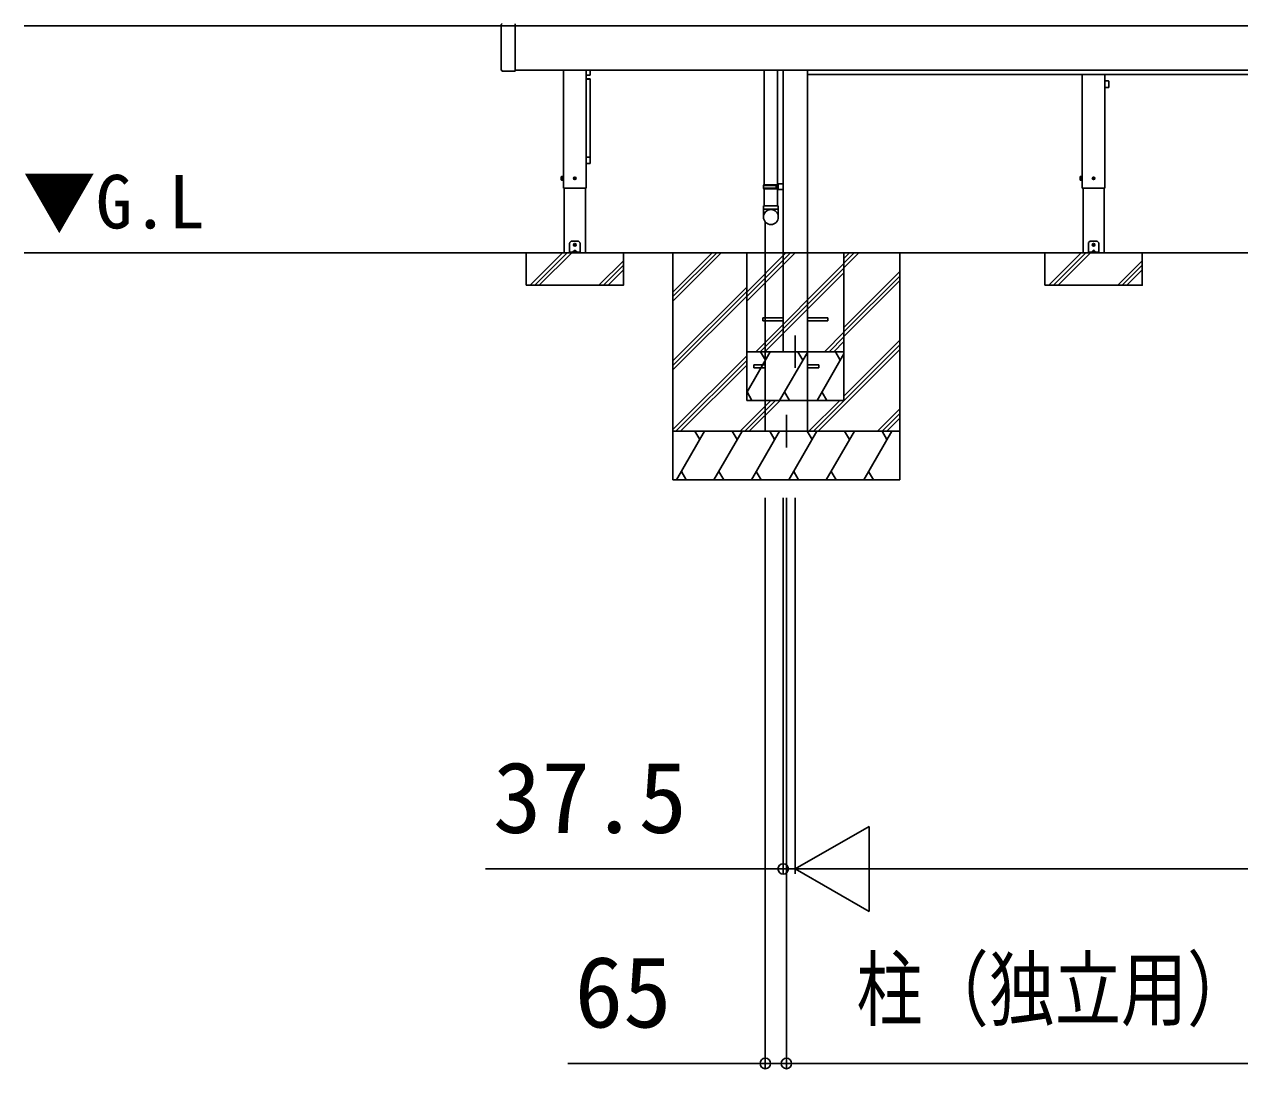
# Model space of a CAD drawing. Units: millimetres, scale not verified. Extents: x -875 to 875, y -1304 to 1297.
# Drawn here: x -427.7 to -177.8, y -34.9 to 179.8 of the extents above; entities that cross this region are included whole.
import ezdxf
from ezdxf.enums import TextEntityAlignment as Align

# ---------------------------------------------------------------- set-up
doc = ezdxf.new("R2010")
doc.units = ezdxf.units.MM
doc.header["$LTSCALE"] = 8
for name, color, linetype in [('0-2_USER1', 3, 'Continuous'), ('0-4_YKK_12', 2, 'Continuous'), ('0-6_YKK_A1', 4, 'Continuous'), ('0-7_YKK_D', 6, 'Continuous')]:
    doc.layers.add(name, color=color, linetype=linetype)
doc.styles.add('ＭＳ ゴシック', font='')
doc.styles.get('ＭＳ ゴシック').set_extended_font_data('MS Gothic')

msp = doc.modelspace()

# ---------------------------------------------------------------- linework, layer by layer
at = {"layer": '0-4_YKK_12'}
for p, q in [((-269.166, 115.823), (-269.166, 109.157)), ((-270.999, 99.49), (-270.999, 92.823))]:
    msp.add_line(p, q, dxfattribs=at)
at = {"layer": '0-6_YKK_A1'}
for p, q in [((-329.607, 179.816), (-329.459, 179.964)), ((-427.701, 179.49), (749.234, 179.49)), ((-329.633, 170.418), (-329.633, 179.762)), ((-329.607, 179.816), (-329.613, 179.809)), ((-326.766, 179.923), (-326.766, 179.762)), ((-329.613, 170.37), (-329.607, 170.364)), ((-329.459, 170.216), (-329.607, 170.364)), ((-329.459, 170.216), (-329.452, 170.209)), ((-326.833, 170.19), (-329.405, 170.19)), ((-148.833, 170.357), (-326.766, 170.357)), ((-316.838, 170.357), (-316.838, 146.157)), ((-316.833, 170.357), (-316.833, 146.157)), ((-312.166, 170.357), (-312.166, 146.157)), ((-312.166, 170.357), (-312.166, 146.157)), ((-312.161, 170.357), (-312.161, 146.157)), ((-311.353, 169.41), (-311.353, 170.357)), ((-275.599, 170.357), (-275.599, 146.823)), ((-272.799, 170.357), (-272.799, 142.49)), ((-312.113, 169.343), (-311.419, 169.343)), ((-311.419, 168.601), (-312.113, 168.601)), ((-311.419, 168.584), (-312.113, 168.584)), ((-311.433, 168.559), (-312.099, 168.559)), ((-311.366, 152.451), (-311.366, 168.498)), ((-311.353, 168.534), (-311.353, 167.39)), ((-266.666, 169.49), (-28.999, 169.49)), ((-210.171, 169.49), (-210.171, 146.157)), ((-210.166, 169.49), (-210.166, 146.157)), ((-205.499, 169.49), (-205.499, 146.157)), ((-205.494, 146.157), (-205.494, 169.49)), ((-204.753, 168.17), (-205.446, 168.17)), ((-204.686, 166.877), (-204.686, 168.103)), ((-205.446, 166.81), (-204.753, 166.81)), ((-312.113, 152.476), (-311.419, 152.476)), ((-312.113, 151.204), (-311.419, 151.204)), ((-311.353, 152.414), (-311.353, 152.405)), ((-311.353, 152.405), (-311.353, 152.37)), ((-311.353, 152.37), (-311.353, 152.199)), ((-311.353, 152.199), (-311.353, 151.42)), ((-317.286, 148.49), (-317.256, 148.541)), ((-317.286, 148.49), (-317.286, 147.823)), ((-317.286, 147.823), (-317.256, 147.772)), ((-317.256, 148.541), (-317.019, 148.541)), ((-317.256, 148.349), (-317.019, 148.349)), ((-317.256, 147.964), (-317.019, 147.964)), ((-317.256, 147.772), (-317.019, 147.772)), ((-317.019, 148.541), (-317.019, 147.772)), ((-316.939, 148.573), (-316.833, 148.573)), ((-314.649, 148.19), (-314.575, 148.191)), ((-314.649, 148.123), (-314.575, 148.122)), ((-314.575, 148.191), (-314.541, 148.198)), ((-314.575, 148.122), (-314.541, 148.115)), ((-314.534, 148.232), (-314.541, 148.198)), ((-314.534, 148.081), (-314.541, 148.115)), ((-314.533, 148.306), (-314.534, 148.232)), ((-314.533, 148.007), (-314.534, 148.081)), ((-314.466, 148.306), (-314.465, 148.232)), ((-314.466, 148.007), (-314.465, 148.081)), ((-314.465, 148.232), (-314.458, 148.198)), ((-314.465, 148.081), (-314.458, 148.115)), ((-314.423, 148.191), (-314.458, 148.198)), ((-314.423, 148.122), (-314.458, 148.115)), ((-314.35, 148.19), (-314.423, 148.191)), ((-314.35, 148.123), (-314.423, 148.122)), ((-210.619, 148.49), (-210.589, 148.541)), ((-210.619, 148.49), (-210.619, 147.823)), ((-210.619, 147.823), (-210.589, 147.772)), ((-210.589, 148.541), (-210.353, 148.541)), ((-210.589, 148.349), (-210.353, 148.349)), ((-210.589, 147.964), (-210.353, 147.964)), ((-210.589, 147.772), (-210.353, 147.772)), ((-210.353, 148.541), (-210.353, 147.772)), ((-210.273, 148.573), (-210.166, 148.573)), ((-207.982, 148.19), (-207.908, 148.191)), ((-207.982, 148.123), (-207.908, 148.122)), ((-207.908, 148.191), (-207.874, 148.198)), ((-207.908, 148.122), (-207.874, 148.115)), ((-207.867, 148.232), (-207.874, 148.198)), ((-207.867, 148.081), (-207.874, 148.115)), ((-207.866, 148.306), (-207.867, 148.232)), ((-207.866, 148.007), (-207.867, 148.081)), ((-207.799, 148.306), (-207.798, 148.232)), ((-207.799, 148.007), (-207.798, 148.081)), ((-207.798, 148.232), (-207.791, 148.198)), ((-207.798, 148.081), (-207.791, 148.115)), ((-207.757, 148.191), (-207.791, 148.198)), ((-207.757, 148.122), (-207.791, 148.115)), ((-207.683, 148.19), (-207.757, 148.191)), ((-207.683, 148.123), (-207.757, 148.122)), ((-312.161, 146.157), (-316.838, 146.157)), ((-316.676, 146.157), (-316.676, 132.823)), ((-312.323, 146.157), (-312.323, 132.823)), ((-275.733, 146.69), (-275.666, 146.823)), ((-275.733, 146.69), (-272.799, 146.69)), ((-275.733, 146.157), (-275.733, 146.69)), ((-275.733, 146.157), (-272.799, 146.157)), ((-275.733, 146.157), (-275.666, 146.023)), ((-275.666, 146.823), (-272.666, 146.823)), ((-275.666, 146.023), (-272.666, 146.023)), ((-275.599, 146.023), (-275.599, 142.49)), ((-273.098, 146.157), (-273.126, 146.023)), ((-272.799, 146.99), (-271.666, 147.023)), ((-272.799, 146.99), (-272.799, 146.857)), ((-272.799, 146.823), (-272.799, 146.023)), ((-272.799, 145.99), (-272.666, 145.99)), ((-272.799, 145.99), (-272.799, 145.857)), ((-272.799, 145.857), (-271.666, 145.823)), ((-271.666, 145.823), (-271.666, 147.023)), ((-205.494, 146.157), (-210.171, 146.157)), ((-210.009, 146.157), (-210.009, 132.823)), ((-205.656, 146.157), (-205.656, 132.823)), ((-272.666, 142.49), (-275.732, 142.49)), ((-275.732, 142.49), (-275.732, 140.18)), ((-275.599, 142.49), (-272.799, 142.49)), ((-272.666, 142.49), (-272.666, 140.18)), ((-275.732, 141.823), (-272.666, 141.823)), ((-275.333, 132.823), (-275.333, 139.162)), ((-315.233, 135.223), (-315.527, 134.929)), ((-313.766, 135.223), (-315.233, 135.223)), ((-313.472, 134.929), (-313.766, 135.223)), ((-208.566, 135.223), (-208.86, 134.929)), ((-207.099, 135.223), (-208.566, 135.223)), ((-206.805, 134.929), (-207.099, 135.223)), ((41.213, 132.823), (-427.701, 132.823)), ((-324.499, 132.823), (-324.499, 126.157)), ((-323.695, 126.157), (-317.028, 132.823)), ((-322.752, 126.157), (-316.085, 132.823)), ((-321.809, 126.157), (-315.142, 132.823)), ((-312.323, 132.823), (-316.676, 132.823)), ((-315.566, 133.023), (-315.566, 134.835)), ((-315.566, 132.99), (-315.566, 133.023)), ((-315.566, 132.823), (-315.566, 132.99)), ((-315.566, 132.99), (-315.527, 132.99)), ((-315.527, 132.823), (-315.566, 132.823)), ((-315.527, 132.99), (-315.233, 132.99)), ((-313.766, 132.99), (-315.233, 132.99)), ((-313.766, 132.823), (-315.233, 132.823)), ((-314.595, 133.32), (-314.893, 133.023)), ((-314.766, 133.052), (-314.766, 133.023)), ((-314.766, 133.023), (-314.233, 133.023)), ((-314.733, 132.99), (-314.266, 132.99)), ((-314.649, 134.523), (-314.575, 134.525)), ((-314.649, 134.457), (-314.575, 134.455)), ((-314.575, 134.525), (-314.541, 134.531)), ((-314.575, 134.455), (-314.541, 134.449)), ((-314.534, 134.566), (-314.541, 134.531)), ((-314.534, 134.414), (-314.541, 134.449)), ((-314.533, 134.64), (-314.534, 134.566)), ((-314.533, 134.34), (-314.534, 134.414)), ((-314.466, 134.64), (-314.465, 134.566)), ((-314.466, 134.34), (-314.465, 134.414)), ((-314.465, 134.566), (-314.458, 134.531)), ((-314.465, 134.414), (-314.458, 134.449)), ((-314.423, 134.525), (-314.458, 134.531)), ((-314.423, 134.455), (-314.458, 134.449)), ((-314.35, 134.523), (-314.423, 134.525)), ((-314.35, 134.457), (-314.423, 134.455)), ((-314.106, 133.023), (-314.403, 133.32)), ((-314.233, 133.052), (-314.233, 133.023)), ((-313.766, 132.823), (-313.766, 132.99)), ((-313.766, 132.99), (-313.472, 132.99)), ((-313.472, 132.823), (-313.766, 132.823)), ((-313.472, 132.99), (-313.433, 132.99)), ((-313.433, 133.023), (-313.433, 134.835)), ((-313.433, 133.023), (-313.433, 132.99)), ((-294.333, 96.157), (-294.333, 132.823)), ((-294.333, 124.77), (-286.28, 132.823)), ((-294.333, 123.828), (-285.337, 132.823)), ((-294.333, 122.885), (-284.394, 132.823)), ((-279.166, 112.49), (-279.166, 132.823)), ((-279.166, 124.77), (-271.113, 132.823)), ((-279.166, 123.828), (-270.17, 132.823)), ((-279.166, 122.885), (-269.228, 132.823)), ((-275.333, 132.823), (-275.333, 96.157)), ((-266.666, 132.823), (-266.666, 96.157)), ((-259.166, 112.49), (-259.166, 132.823)), ((-259.166, 131.653), (-257.995, 132.823)), ((-259.166, 130.71), (-257.053, 132.823)), ((-259.166, 129.767), (-256.11, 132.823)), ((-247.666, 96.157), (-247.666, 132.823)), ((-217.833, 132.823), (-217.833, 126.157)), ((-217.028, 126.157), (-210.361, 132.823)), ((-216.085, 126.157), (-209.419, 132.823)), ((-215.142, 126.157), (-208.476, 132.823)), ((-205.656, 132.823), (-210.009, 132.823)), ((-208.899, 133.023), (-208.899, 134.835)), ((-208.899, 132.99), (-208.899, 133.023)), ((-208.899, 132.823), (-208.899, 132.99)), ((-208.899, 132.99), (-208.86, 132.99)), ((-208.86, 132.823), (-208.899, 132.823)), ((-208.86, 132.99), (-208.566, 132.99)), ((-207.099, 132.99), (-208.566, 132.99)), ((-207.099, 132.823), (-208.566, 132.823)), ((-207.929, 133.32), (-208.226, 133.023)), ((-208.099, 133.052), (-208.099, 133.023)), ((-208.099, 133.023), (-207.566, 133.023)), ((-208.066, 132.99), (-207.599, 132.99)), ((-207.982, 134.523), (-207.908, 134.525)), ((-207.982, 134.457), (-207.908, 134.455)), ((-207.908, 134.525), (-207.874, 134.531)), ((-207.908, 134.455), (-207.874, 134.449)), ((-207.867, 134.566), (-207.874, 134.531)), ((-207.867, 134.414), (-207.874, 134.449)), ((-207.866, 134.64), (-207.867, 134.566)), ((-207.866, 134.34), (-207.867, 134.414)), ((-207.799, 134.64), (-207.798, 134.566)), ((-207.799, 134.34), (-207.798, 134.414)), ((-207.798, 134.566), (-207.791, 134.531)), ((-207.798, 134.414), (-207.791, 134.449)), ((-207.757, 134.525), (-207.791, 134.531)), ((-207.757, 134.455), (-207.791, 134.449)), ((-207.683, 134.523), (-207.757, 134.525)), ((-207.683, 134.457), (-207.757, 134.455)), ((-207.439, 133.023), (-207.736, 133.32)), ((-207.566, 133.052), (-207.566, 133.023)), ((-207.099, 132.823), (-207.099, 132.99)), ((-207.099, 132.99), (-206.805, 132.99)), ((-206.805, 132.823), (-207.099, 132.823)), ((-206.805, 132.99), (-206.766, 132.99)), ((-206.766, 133.023), (-206.766, 134.835)), ((-206.766, 133.023), (-206.766, 132.99)), ((-309.553, 126.157), (-304.499, 131.21)), ((-308.61, 126.157), (-304.499, 130.267)), ((-277.304, 112.49), (-259.166, 130.628)), ((-202.886, 126.157), (-197.833, 131.21)), ((-201.943, 126.157), (-197.833, 130.267)), ((-307.667, 126.157), (-304.499, 129.324)), ((-276.361, 112.49), (-259.166, 129.686)), ((-275.419, 112.49), (-259.166, 128.743)), ((-259.166, 117.511), (-247.666, 129.011)), ((-259.166, 116.568), (-247.666, 128.068)), ((-201, 126.157), (-197.833, 129.324)), ((-294.333, 110.628), (-279.166, 125.795)), ((-259.166, 115.625), (-247.666, 127.125)), ((-294.333, 109.686), (-279.166, 124.852)), ((-294.333, 108.743), (-279.166, 123.909)), ((-271.666, 119.457), (-275.833, 119.457)), ((-275.833, 119.457), (-275.833, 118.857)), ((-271.666, 118.857), (-275.833, 118.857)), ((-266.666, 119.457), (-262.499, 119.457)), ((-266.666, 118.857), (-262.499, 118.857)), ((-262.499, 119.457), (-262.499, 118.857)), ((-263.162, 112.49), (-259.166, 116.486)), ((-262.219, 112.49), (-259.166, 115.543)), ((-279.166, 112.49), (-259.166, 112.49)), ((-279.166, 112.49), (-259.166, 112.49)), ((-279.166, 102.49), (-279.166, 112.49)), ((-279.166, 104.098), (-274.321, 112.49)), ((-275.321, 110.758), (-276.321, 112.49)), ((-272.396, 102.49), (-266.623, 112.49)), ((-271.666, 112.49), (-266.666, 112.49)), ((-267.623, 110.758), (-268.623, 112.49)), ((-265.435, 96.157), (-247.666, 113.926)), ((-264.492, 96.157), (-247.666, 112.983)), ((-261.277, 112.49), (-259.166, 114.601)), ((-259.925, 110.758), (-260.925, 112.49)), ((-259.166, 103.369), (-247.666, 114.869)), ((-259.166, 102.49), (-259.166, 112.49)), ((-294.333, 96.486), (-279.166, 111.653)), ((-293.719, 96.157), (-279.166, 110.71)), ((-264.698, 102.49), (-259.166, 112.072)), ((-292.777, 96.157), (-279.166, 109.767)), ((-275.333, 109.79), (-277.666, 109.79)), ((-277.666, 109.79), (-277.666, 109.19)), ((-275.333, 109.19), (-277.666, 109.19)), ((-266.666, 109.79), (-264.333, 109.79)), ((-266.666, 109.19), (-264.333, 109.19)), ((-264.333, 109.79), (-264.333, 109.19)), ((-280.52, 96.157), (-274.187, 102.49)), ((-279.577, 96.157), (-273.244, 102.49)), ((-279.166, 102.49), (-259.166, 102.49)), ((-279.094, 104.222), (-278.094, 102.49)), ((-278.634, 96.157), (-272.301, 102.49)), ((-271.396, 104.222), (-270.396, 102.49)), ((-266.378, 96.157), (-260.045, 102.49)), ((-263.698, 104.222), (-262.698, 102.49)), ((-252.236, 96.157), (-247.666, 100.726)), ((-251.293, 96.157), (-247.666, 99.784)), ((-250.35, 96.157), (-247.666, 98.841)), ((-294.333, 96.157), (-250.999, 96.157)), ((-294.333, 96.157), (-247.666, 96.157)), ((-294.333, 86.157), (-294.333, 96.157)), ((-293.594, 86.157), (-287.821, 96.157)), ((-288.821, 94.424), (-289.821, 96.157)), ((-285.896, 86.157), (-280.123, 96.157)), ((-281.123, 94.424), (-282.123, 96.157)), ((-278.198, 86.157), (-272.425, 96.157)), ((-266.666, 96.157), (-275.333, 96.157)), ((-273.425, 94.424), (-274.425, 96.157)), ((-270.5, 86.157), (-264.727, 96.157)), ((-265.727, 94.424), (-266.727, 96.157)), ((-262.802, 86.157), (-257.029, 96.157)), ((-258.029, 94.424), (-259.029, 96.157)), ((-255.104, 86.157), (-249.33, 96.157)), ((-250.331, 94.424), (-251.331, 96.157)), ((-247.666, 86.157), (-247.666, 96.157)), ((-292.594, 87.889), (-291.594, 86.157)), ((-284.896, 87.889), (-283.896, 86.157)), ((-277.198, 87.889), (-276.198, 86.157)), ((-269.5, 87.889), (-268.5, 86.157)), ((-261.802, 87.889), (-260.802, 86.157)), ((-254.104, 87.889), (-253.104, 86.157)), ((-294.333, 86.157), (-247.666, 86.157))]:
    msp.add_line(p, q, dxfattribs=at)
for points in [[(-326.766, 179.762), (-326.766, 170.418), (-326.766, 170.257)], [(-271.666, 112.49), (-271.666, 132.823), (-271.666, 170.357)], [(-266.666, 112.49), (-266.666, 132.823), (-266.666, 170.357)], [(-311.353, 151.42), (-311.353, 151.283), (-311.353, 151.27)], [(-316.833, 147.74), (-316.939, 147.74), (-316.939, 148.573)], [(-210.166, 147.74), (-210.273, 147.74), (-210.273, 148.573)], [(-273.098, 146.157), (-273.098, 146.69), (-273.126, 146.823)], [(-272.799, 146.857), (-272.666, 146.857), (-272.666, 145.99)], [(-304.499, 132.823), (-304.499, 126.157), (-324.499, 126.157)], [(-315.233, 132.99), (-315.233, 132.823), (-315.527, 132.823)], [(-313.433, 132.99), (-313.433, 132.823), (-313.472, 132.823)], [(-197.833, 132.823), (-197.833, 126.157), (-217.833, 126.157)], [(-208.566, 132.99), (-208.566, 132.823), (-208.86, 132.823)], [(-206.766, 132.99), (-206.766, 132.823), (-206.805, 132.823)]]:
    msp.add_lwpolyline(points, dxfattribs=at)
for points in [[(-317.019, 148.54), (-316.939, 148.54), (-316.939, 147.773), (-317.019, 147.773)], [(-210.353, 148.54), (-210.273, 148.54), (-210.273, 147.773), (-210.353, 147.773)]]:
    msp.add_lwpolyline(points, close=True, dxfattribs=at)
for centre, radius in [((-314.499, 148.157), 0.267), ((-314.358, 148.015), 0.02), ((-207.833, 148.157), 0.267), ((-207.691, 148.015), 0.02), ((-274.193, 140.18), 1.528), ((-314.499, 134.49), 0.267), ((-314.358, 134.349), 0.02), ((-207.833, 134.49), 0.267), ((-207.691, 134.349), 0.02)]:
    msp.add_circle(centre, radius, dxfattribs=at)
for centre, radius, start, end in [((-329.566, 179.762), 0.0667, 135, 180), ((-329.566, 170.418), 0.0667, 180, 225), ((-329.405, 170.257), 0.0667, 225, 270), ((-326.833, 170.257), 0.0667, 270, 0), ((-312.113, 169.41), 0.0667, 223.92867, 270), ((-312.113, 168.534), 0.0667, 90, 136.07133), ((-312.102, 168.495), 0.0643, 87.79679, 156.39643), ((-312.113, 168.516), 0.0684, 89.33234, 133.67747), ((-311.43, 168.495), 0.0643, 2.3873, 92.20321), ((-311.419, 169.41), 0.0667, 270, 0), ((-311.419, 168.534), 0.0667, 0, 90), ((-311.417, 168.52), 0.0643, 2.3873, 92.20321), ((-205.446, 168.103), 0.0667, 90, 136.07133), ((-204.753, 168.103), 0.0667, 0, 90), ((-311.411, 167.391), 0.0587, 320.61871, 359.66491), ((-205.446, 166.877), 0.0667, 223.92867, 270), ((-204.753, 166.877), 0.0667, 270, 0), ((-312.115, 152.411), 0.0643, 87.79679, 135.1392), ((-311.417, 152.411), 0.0643, 2.3873, 92.20321), ((-312.113, 151.27), 0.0667, 223.92867, 270), ((-311.419, 151.27), 0.0667, 270, 0), ((-317.116, 148.445), 0.17, 145.61708, 214.38292), ((-316.649, 148.157), 0.637, 162.41276, 197.58724), ((-317.116, 147.868), 0.17, 145.61708, 214.38292), ((-314.499, 148.157), 0.153, 167.44414, 192.55586), ((-314.499, 148.157), 0.153, 77.44414, 102.55586), ((-314.499, 148.157), 0.153, 257.44414, 282.55586), ((-314.499, 148.157), 0.153, 347.44414, 12.55586), ((-210.449, 148.445), 0.17, 145.61708, 214.38292), ((-209.982, 148.157), 0.637, 162.41276, 197.58724), ((-210.449, 147.868), 0.17, 145.61708, 214.38292), ((-207.833, 148.157), 0.153, 167.44414, 192.55586), ((-207.833, 148.157), 0.153, 77.44414, 102.55586), ((-207.833, 148.157), 0.153, 257.44414, 282.55586), ((-207.833, 148.157), 0.153, 347.44414, 12.55586), ((-315.433, 134.835), 0.133, 135, 180), ((-314.699, 133.052), 0.0667, 126.03188, 180), ((-314.733, 133.023), 0.0333, 180, 270), ((-314.499, 132.777), 0.407, 53.96812, 126.03188), ((-314.499, 134.49), 0.153, 167.44414, 192.55586), ((-314.499, 134.49), 0.153, 77.44414, 102.55586), ((-314.499, 134.49), 0.153, 257.44414, 282.55586), ((-314.499, 134.49), 0.153, 347.44414, 12.55586), ((-314.266, 133.023), 0.0333, 270, 0), ((-314.299, 133.052), 0.0667, 0, 53.96812), ((-313.566, 134.835), 0.133, 0, 45), ((-208.766, 134.835), 0.133, 135, 180), ((-208.033, 133.052), 0.0667, 126.03188, 180), ((-208.066, 133.023), 0.0333, 180, 270), ((-207.833, 132.777), 0.407, 53.96812, 126.03188), ((-207.833, 134.49), 0.153, 167.44414, 192.55586), ((-207.833, 134.49), 0.153, 77.44414, 102.55586), ((-207.833, 134.49), 0.153, 257.44414, 282.55586), ((-207.833, 134.49), 0.153, 347.44414, 12.55586), ((-207.599, 133.023), 0.0333, 270, 0), ((-207.633, 133.052), 0.0667, 0, 53.96812), ((-206.899, 134.835), 0.133, 0, 45)]:
    msp.add_arc(centre, radius, start, end, dxfattribs=at)
for centre, major_axis, ratio, start_param, end_param in [((-314.859, 133.023), (0.0459, 0.0284), 0.381966, 2.1243707, 3.695167), ((-314.499, 133.128), (0, -0.236), 0.707107, 2.5261129, 3.7570724), ((-314.139, 133.023), (0.0459, -0.0284), 0.381966, 5.7296109, 7.3004073), ((-208.193, 133.023), (0.0459, 0.0284), 0.381966, 2.1243707, 3.695167), ((-207.833, 133.128), (0, -0.236), 0.707107, 2.5261129, 3.7570724), ((-207.472, 133.023), (0.0459, -0.0284), 0.381966, 5.7296109, 7.3004073)]:
    msp.add_ellipse(centre, major_axis=major_axis, ratio=ratio, start_param=start_param, end_param=end_param, dxfattribs=at)
at = {"layer": '0-7_YKK_D'}
for p, q in [((-275.333, 82.49), (-275.333, -34.843)), ((-271.666, 82.49), (-271.666, 5.157)), ((-270.999, 82.49), (-270.999, -34.843)), ((-270.999, 82.49), (-270.999, -34.843)), ((-269.166, 82.49), (-269.166, 5.157)), ((-269.166, 82.49), (-269.166, 5.157)), ((-269.166, 6.157), (-254.01, 14.907)), ((-254.01, -2.593), (-254.01, 14.907)), ((-271.666, 6.157), (-332.857, 6.157)), ((-269.166, 6.157), (-271.666, 6.157)), ((-269.166, 6.157), (-264.866, 6.157)), ((-269.166, 6.157), (-254.01, -2.593)), ((-269.166, 6.157), (-238.855, 6.157)), ((-251.666, 6.157), (-43.999, 6.157)), ((-275.333, -33.843), (-315.955, -33.843)), ((-270.999, -33.843), (-275.333, -33.843)), ((-270.999, -33.843), (-24.666, -33.843)), ((-270.999, -33.843), (-266.699, -33.843))]:
    msp.add_line(p, q, dxfattribs=at)
for centre in [(-271.666, 6.157), (-275.333, -33.843), (-270.999, -33.843), (-270.999, -33.843)]:
    msp.add_circle(centre, 1.075, dxfattribs=at)

# ---------------------------------------------------------------- texts
at = {"layer": '0-2_USER1', "style": 'ＭＳ ゴシック'}
msp.add_text('▼G.L', height=11, dxfattribs=at).set_placement((-428.015, 134.556), align=Align.BOTTOM_LEFT)
at = {"layer": '0-7_YKK_D', "style": 'ＭＳ ゴシック'}
for s, p in [('37.5', (-331.334, 9.157)), ('65', (-314.546, -30.843))]:
    msp.add_text(s, height=14.66, dxfattribs=at).set_placement(p, align=Align.BOTTOM_LEFT)
at = {"layer": '0-7_YKK_D', "style": 'ＭＳ ゴシック', "width": 0.8}
msp.add_text('柱（独立用）の中心間距離', height=12.46, dxfattribs=at).set_placement((-256.594, -28.525), align=Align.BOTTOM_LEFT)

doc.saveas('drawing.dxf')
